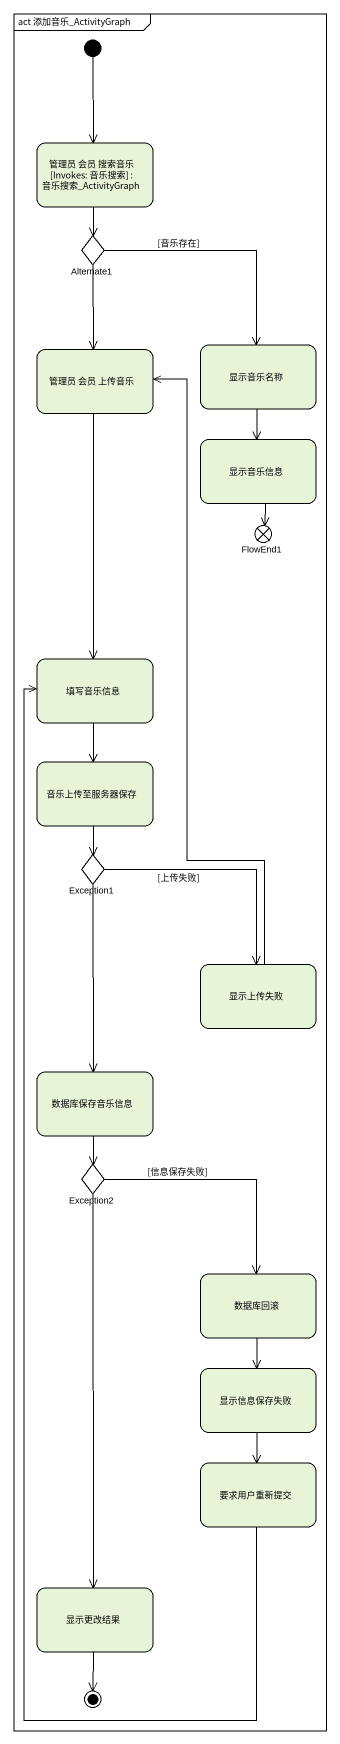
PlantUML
@startuml
mainframe act 添加音乐_ActivityGraph
hide empty description
state "管理员 会员 搜索音乐 [Invokes: 音乐搜索] : 音乐搜索_ActivityGraph" as 管理员_会员_搜索音乐_Invokes_音乐搜索
state Alternate1 <<choice>>
state "管理员 会员 上传音乐" as 管理员_会员_上传音乐
state 显示音乐名称
state 显示音乐信息
state FlowEnd1 <<end>>
state 填写音乐信息
state 音乐上传至服务器保存
state Exception1 <<choice>>
state 显示上传失败
state 数据库保存音乐信息
state Exception2 <<choice>>
state 数据库回滚
state 显示信息保存失败
state 要求用户重新提交
state 显示更改结果
[*] --> 管理员_会员_搜索音乐_Invokes_音乐搜索
管理员_会员_搜索音乐_Invokes_音乐搜索 --> Alternate1
Alternate1 --> 管理员_会员_上传音乐
Alternate1 --> 显示音乐名称 : [音乐存在]
管理员_会员_上传音乐 --> 填写音乐信息
显示音乐名称 --> 显示音乐信息
显示音乐信息 --> FlowEnd1
填写音乐信息 --> 音乐上传至服务器保存
音乐上传至服务器保存 --> Exception1
Exception1 --> 显示上传失败 : [上传失败]
Exception1 --> 数据库保存音乐信息
显示上传失败 -up-> 管理员_会员_上传音乐
数据库保存音乐信息 --> Exception2
Exception2 --> 数据库回滚 : [信息保存失败]
Exception2 --> 显示更改结果
数据库回滚 --> 显示信息保存失败
显示信息保存失败 --> 要求用户重新提交
要求用户重新提交 -up-> 填写音乐信息
显示更改结果 --> [*]
@enduml
